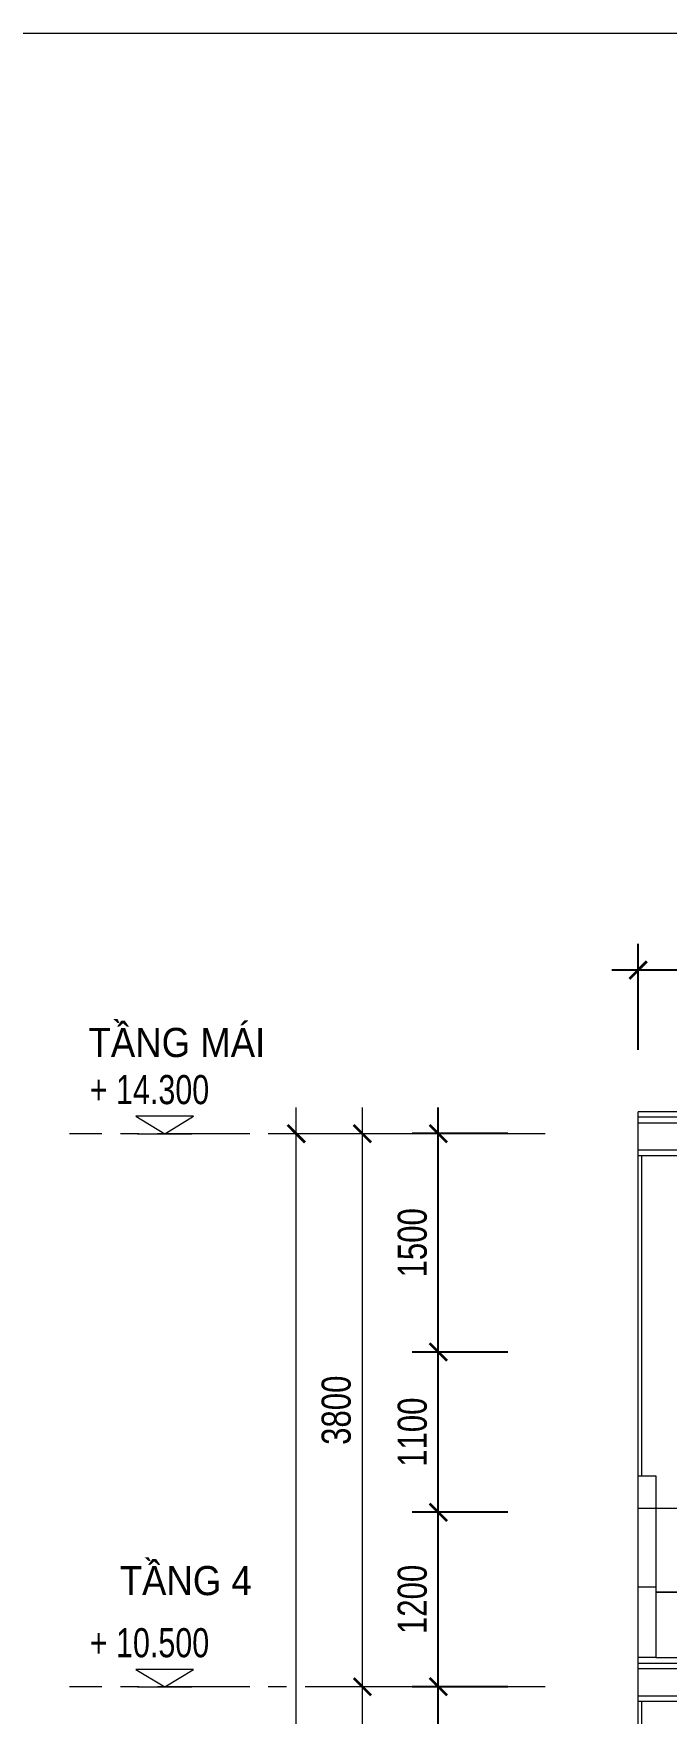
# Model space of a CAD drawing. Header units: millimetres. Extents: x -78046 to 260989, y -99288 to 158505.
# Drawn here: x 207645 to 211997, y 146964 to 158505 of the extents above; entities that cross this region are included whole.
import ezdxf

# ---------------------------------------------------------------- set-up
doc = ezdxf.new("R2010")
doc.units = ezdxf.units.MM
doc.header["$LTSCALE"] = 100
doc.header["$PDMODE"] = 98
doc.linetypes.add('CENTER', pattern=[50.8, 31.75, -6.35, 6.35, -6.35])
doc.layers.get('Defpoints').update_dxf_attribs({"lineweight": 13})
for name, color, linetype, lineweight in [('-CENTER', 143, 'CENTER', 13), ('-DIM', 9, 'Continuous', 13), ('-DOOR', 137, 'Continuous', 9), ('-HATCH', 8, 'Continuous', 5), ('-KH', 143, 'Continuous', 13), ('-LINE1', 7, 'Continuous', 18), ('-LINE2', 252, 'Continuous', 9), ('-TEXT', 7, 'Continuous', 15)]:
    doc.layers.add(name, color=color, linetype=linetype, lineweight=lineweight)
doc.styles.add('1', font='arial.ttf')
doc.styles.add('AVANH', font='VHAVAN_2.TTF', dxfattribs={"width": 0.8})
doc.styles.add('X-5M-DH-TUM1$0$AVANTH', font='arial.ttf', dxfattribs={"width": 0.9})
doc.dimstyles.new('C_100A3', dxfattribs={"dimscale": 100, "dimtxt": 2.5, "dimasz": 1.2, "dimexe": 1.8, "dimexo": 0, "dimgap": 0.75, "dimtad": 1, "dimdec": 0, "dimzin": 0, "dimdsep": 46, "dimtxsty": 'AVANH', "dimblk": 'ARCHTICK', "dimcen": 0, "dimdle": 1.8, "dimclrd": 256, "dimclre": 256, "dimclrt": 7, "dimadec": 0, "dimazin": 0, "dimtfac": 0.0001, "dimtdec": 0, "dimtix": 1, "dimtmove": 2, "dimatfit": 3, "dimldrblk": 'ARCHTICK', "dimfxl": 1.8, "dimtolj": 1, "dimtzin": 0, "dimarcsym": 0})

# ---------------------------------------------------------------- blocks, each defined once
blk = doc.blocks.new('_ARCHTICK')
at = {"const_width": 0.15}
blk.add_lwpolyline([(-0.5, -0.5), (0.5, 0.5)], dxfattribs=at)
blk = doc.blocks.new('*D89')
at = {"layer": '-DIM', "lineweight": -2, "transparency": 16777216}
for p, q in [((-1874, 7220), (-1874, 10880)), ((-1120, 10700), (-2054, 10700)), ((-1120, 7400), (-2054, 7400))]:
    blk.add_line(p, q, dxfattribs=at)
at = {"layer": 'Defpoints', "color": 0, "transparency": 16777216}
for p in [(-1874, 10700), (-1120, 10700), (-1120, 7400)]:
    blk.add_point(p, dxfattribs=at)
at = {"layer": '-DIM', "lineweight": -2, "transparency": 16777216, "xscale": 120, "yscale": 120, "zscale": 120}
for p, rotation in [((-1874, 10700), 90), ((-1874, 7400), 270)]:
    blk.add_blockref('_ARCHTICK', p, dxfattribs=dict(at, rotation=rotation))
at = {"layer": '-DIM', "color": 7, "transparency": 16777216, "insert": (-2053, 9050), "char_height": 200, "attachment_point": 5, "rotation": 90, "style": 'AVANH'}
blk.add_mtext('\\A1;3300', dxfattribs=at)
blk = doc.blocks.new('*D90')
at = {"layer": '-DIM', "lineweight": -2, "transparency": 16777216}
for p, q in [((-1874, 10520), (-1874, 14680)), ((-1120, 14500), (-2054, 14500)), ((-1120, 10700), (-2054, 10700))]:
    blk.add_line(p, q, dxfattribs=at)
at = {"layer": 'Defpoints', "color": 0, "transparency": 16777216}
for p in [(-1874, 14500), (-1120, 14500), (-1120, 10700)]:
    blk.add_point(p, dxfattribs=at)
at = {"layer": '-DIM', "lineweight": -2, "transparency": 16777216, "xscale": 120, "yscale": 120, "zscale": 120}
for p, rotation in [((-1874, 14500), 90), ((-1874, 10700), 270)]:
    blk.add_blockref('_ARCHTICK', p, dxfattribs=dict(at, rotation=rotation))
at = {"layer": '-DIM', "color": 7, "transparency": 16777216, "insert": (-2053, 12600), "char_height": 200, "attachment_point": 5, "rotation": 90, "style": 'AVANH'}
blk.add_mtext('\\A1;3800', dxfattribs=at)
blk = doc.blocks.new('*D92')
at = {"layer": '-DIM', "lineweight": -2, "transparency": 16777216}
for p, q in [((-2329, 20), (-2329, 14680)), ((-1120, 14500), (-2509, 14500)), ((-1120, 200), (-2509, 200))]:
    blk.add_line(p, q, dxfattribs=at)
at = {"layer": 'Defpoints', "color": 0, "transparency": 16777216}
for p in [(-2329, 14500), (-1120, 14500), (-1120, 200)]:
    blk.add_point(p, dxfattribs=at)
at = {"layer": '-DIM', "lineweight": -2, "transparency": 16777216, "xscale": 120, "yscale": 120, "zscale": 120}
for p, rotation in [((-2329, 14500), 90), ((-2329, 200), 270)]:
    blk.add_blockref('_ARCHTICK', p, dxfattribs=dict(at, rotation=rotation))
at = {"layer": '-DIM', "color": 7, "transparency": 16777216, "insert": (-2508, 7350), "char_height": 200, "attachment_point": 5, "rotation": 90, "style": 'AVANH'}
blk.add_mtext('\\A1;14300', dxfattribs=at)
blk = doc.blocks.new('cot')
at = {"layer": '-KH'}
blk.add_line((116899, -109064), (117274, -109064), dxfattribs=at)
blk.add_lwpolyline([(117286, -108944), (116888, -108944), (117087, -109064)], close=True, dxfattribs=at)
blk.add_solid([(117087, -109064), (117087, -108944), (117286, -108944), (117087, -109064)], dxfattribs=at)
blk = doc.blocks.new('*D631')
at = {"layer": 'Defpoints', "lineweight": -2, "transparency": 16777216}
for p, q in [((211802, 151523), (211802, 152251)), ((214252, 151523), (214252, 152251)), ((214432, 152071), (211622, 152071))]:
    blk.add_line(p, q, dxfattribs=at)
at = {"layer": 'Defpoints', "color": 0, "transparency": 16777216}
for p in [(211802, 152071), (211802, 151523), (214252, 151523)]:
    blk.add_point(p, dxfattribs=at)
at = {"layer": 'Defpoints', "lineweight": -2, "transparency": 16777216, "xscale": 120, "yscale": 120, "zscale": 120, "rotation": 180}
blk.add_blockref('_ARCHTICK', (211802, 152071), dxfattribs=at)
at = {"layer": 'Defpoints', "lineweight": -2, "transparency": 16777216, "xscale": 120, "yscale": 120, "zscale": 120}
blk.add_blockref('_ARCHTICK', (214252, 152071), dxfattribs=at)
at = {"layer": 'Defpoints', "color": 7, "transparency": 16777216, "insert": (213027, 152275), "char_height": 250, "attachment_point": 5, "style": 'AVANH'}
blk.add_mtext('\\A1;2450', dxfattribs=at)
blk = doc.blocks.new('*D620')
at = {"layer": '-DIM', "lineweight": -2, "transparency": 16777216}
for p, q in [((210428, 146967), (210428, 148526)), ((210907, 148346), (210248, 148346)), ((210907, 147147), (210248, 147147))]:
    blk.add_line(p, q, dxfattribs=at)
at = {"layer": 'Defpoints', "color": 0, "transparency": 16777216}
for p in [(210428, 148346), (210907, 148346), (210907, 147147)]:
    blk.add_point(p, dxfattribs=at)
at = {"layer": '-DIM', "lineweight": -2, "transparency": 16777216, "xscale": 120, "yscale": 120, "zscale": 120}
for p, rotation in [((210428, 148346), 90), ((210428, 147147), 270)]:
    blk.add_blockref('_ARCHTICK', p, dxfattribs=dict(at, rotation=rotation))
at = {"layer": '-DIM', "color": 7, "transparency": 16777216, "insert": (210250, 147747), "char_height": 200, "attachment_point": 5, "rotation": 90, "style": 'AVANH'}
blk.add_mtext('\\A1;1200', dxfattribs=at)
blk = doc.blocks.new('*D619')
at = {"layer": '-DIM', "lineweight": -2, "transparency": 16777216}
for p, q in [((210428, 149266), (210428, 151127)), ((210907, 150947), (210248, 150947)), ((210907, 149446), (210248, 149446))]:
    blk.add_line(p, q, dxfattribs=at)
at = {"layer": 'Defpoints', "color": 0, "transparency": 16777216}
for p in [(210428, 150947), (210907, 150947), (210907, 149446)]:
    blk.add_point(p, dxfattribs=at)
at = {"layer": '-DIM', "lineweight": -2, "transparency": 16777216, "xscale": 120, "yscale": 120, "zscale": 120}
for p, rotation in [((210428, 150947), 90), ((210428, 149446), 270)]:
    blk.add_blockref('_ARCHTICK', p, dxfattribs=dict(at, rotation=rotation))
at = {"layer": '-DIM', "color": 7, "transparency": 16777216, "insert": (210250, 150197), "char_height": 200, "attachment_point": 5, "rotation": 90, "style": 'AVANH'}
blk.add_mtext('\\A1;1500', dxfattribs=at)
blk = doc.blocks.new('*D617')
at = {"layer": '-DIM', "lineweight": -2, "transparency": 16777216}
for p, q in [((210428, 145967), (210428, 147327)), ((210907, 147147), (210248, 147147)), ((210907, 146147), (210248, 146147))]:
    blk.add_line(p, q, dxfattribs=at)
at = {"layer": 'Defpoints', "color": 0, "transparency": 16777216}
for p in [(210428, 147147), (210907, 147147), (210907, 146147)]:
    blk.add_point(p, dxfattribs=at)
at = {"layer": '-DIM', "lineweight": -2, "transparency": 16777216, "xscale": 120, "yscale": 120, "zscale": 120}
for p, rotation in [((210428, 147147), 90), ((210428, 146147), 270)]:
    blk.add_blockref('_ARCHTICK', p, dxfattribs=dict(at, rotation=rotation))
at = {"layer": '-DIM', "color": 7, "transparency": 16777216, "insert": (210250, 146647), "char_height": 200, "attachment_point": 5, "rotation": 90, "style": 'AVANH'}
blk.add_mtext('\\A1;1000', dxfattribs=at)
blk = doc.blocks.new('*D618')
at = {"layer": '-DIM', "lineweight": -2, "transparency": 16777216}
for p, q in [((210428, 148166), (210428, 149626)), ((210907, 149446), (210248, 149446)), ((210907, 148346), (210248, 148346))]:
    blk.add_line(p, q, dxfattribs=at)
at = {"layer": 'Defpoints', "color": 0, "transparency": 16777216}
for p in [(210428, 149446), (210907, 149446), (210907, 148346)]:
    blk.add_point(p, dxfattribs=at)
at = {"layer": '-DIM', "lineweight": -2, "transparency": 16777216, "xscale": 120, "yscale": 120, "zscale": 120}
for p, rotation in [((210428, 149446), 90), ((210428, 148346), 270)]:
    blk.add_blockref('_ARCHTICK', p, dxfattribs=dict(at, rotation=rotation))
at = {"layer": '-DIM', "color": 7, "transparency": 16777216, "insert": (210250, 148896), "char_height": 200, "attachment_point": 5, "rotation": 90, "style": 'AVANH'}
blk.add_mtext('\\A1;1100', dxfattribs=at)
blk = doc.blocks.new('ƯEQ')
at = {"layer": '-CENTER', "ltscale": 0.2}
for p, q in [((-616.7, 14500), (-3887.9, 14500)), ((-616.7, 10700), (-3887.9, 10700))]:
    blk.add_line(p, q, dxfattribs=at)
at = {"layer": '-CENTER'}
for p in [(-120320.2, 123563.7), (-120320.2, 119763.7)]:
    blk.add_blockref('cot', p, dxfattribs=at)
at = {"layer": '-TEXT', "color": 2, "style": 'X-5M-DH-TUM1$0$AVANTH', "width": 0.9}
for s, p in [('TẦNG MÁI', (-3757, 15026.7)), ('TẦNG 4', (-3542.5, 11329.6))]:
    blk.add_text(s, height=200, dxfattribs=at).set_placement(p)
at = {"layer": '-TEXT', "style": '1', "width": 0.75}
for s, p in [('+ 14.300', (-3748.7, 14702.8)), ('+ 10.500', (-3748.7, 10902.8))]:
    blk.add_text(s, height=200, dxfattribs=at).set_placement(p)
at = {"layer": '-DIM'}
for base, p1, p2, picture, middle in [((-2329.5, 14500), (-1119.9, 200), (-1119.9, 14500), '*D92', (-2507.9, 7350)), ((-1874.2, 14500), (-1119.9, 10700), (-1119.9, 14500), '*D90', (-2052.7, 12600)), ((-1874.2, 10700), (-1119.9, 7400), (-1119.9, 10700), '*D89', (-2052.7, 9050))]:
    dim = blk.add_linear_dim(base=base, p1=p1, p2=p2, angle=90, dimstyle='C_100A3', override={"dimtxt": 2}, dxfattribs=at)
    dim.commit()
    dim.dimension.update_dxf_attribs({"geometry": picture, "text_midpoint": middle})

msp = doc.modelspace()

# ---------------------------------------------------------------- linework, layer by layer
at = {"layer": '-HATCH'}
for p, q in [((215279, 151059.3), (211801.7, 151059.3)), ((211801.7, 151021.8), (215245, 151021.8)), ((215009.1, 150834.3), (211801.7, 150834.3)), ((211826.7, 148596.6), (211826.7, 150796.8)), ((211826.7, 144509.2), (211826.7, 147046.8))]:
    msp.add_line(p, q, dxfattribs=at)
at = {"layer": '-LINE1', "color": 0, "lineweight": 20}
for p, q in [((211801.7, 136446.8), (211801.7, 151096.8)), ((211922.8, 148370.6), (211801.7, 148370.6)), ((212101, 148370.6), (211922.8, 148370.6)), ((211922.8, 147831.1), (211801.7, 147831.1)), ((211801.7, 147046.8), (217301.7, 147046.8))]:
    msp.add_line(p, q, dxfattribs=at)
at = {"layer": '-LINE1'}
msp.add_lwpolyline([(181189.3, 130289.9), (221089.3, 130289.9), (221089.3, 158504.9), (181189.3, 158504.9)], close=True, dxfattribs=at)
at = {"layer": '-LINE1', "color": 0, "lineweight": 20}
for points in [[(214451.1, 151096.8), (211801.7, 151096.8)], [(211801.7, 150796.9), (214251.7, 150796.9)]]:
    msp.add_lwpolyline(points, dxfattribs=at)
for points in [[(211801.7, 148596.6), (211922.8, 148596.6), (211922.8, 147346.8), (211801.7, 147346.8)], [(212102.8, 148370.6), (211922.8, 148370.6), (211922.8, 147796.8), (212102.8, 147796.8)], [(213122.7, 147796.8), (211922.8, 147796.8), (211922.8, 147346.8), (213122.7, 147346.8)]]:
    msp.add_lwpolyline(points, close=True, dxfattribs=at)
at = {"layer": '-LINE2'}
for p, q in [((211801.7, 147309.3), (217301.7, 147309.3)), ((211801.7, 147271.8), (217301.7, 147271.8)), ((211801.7, 147084.3), (217301.7, 147084.3))]:
    msp.add_line(p, q, dxfattribs=at)

# ---------------------------------------------------------------- block references
at = {"layer": '-DOOR', "color": 2}
msp.add_blockref('ƯEQ', (211779.7, 136446.8), dxfattribs=at)

# ---------------------------------------------------------------- dimensions: what is measured, and where the dimension line sits
at = {"layer": '-DIM'}
for base, p1, p2, picture, middle in [((210427.9, 150946.8), (210907.5, 149446.4), (210907.5, 150946.8), '*D619', (210249.5, 150196.6)), ((210427.9, 149446.4), (210907.5, 148346.4), (210907.5, 149446.4), '*D618', (210249.5, 148896.4)), ((210427.9, 148346.4), (210907.5, 147146.8), (210907.5, 148346.4), '*D620', (210249.5, 147746.6)), ((210427.9, 147146.8), (210907.5, 146146.8), (210907.5, 147146.8), '*D617', (210249.5, 146646.8))]:
    dim = msp.add_linear_dim(base=base, p1=p1, p2=p2, angle=90, dimstyle='C_100A3', override={"dimtxt": 2}, dxfattribs=at)
    dim.commit()
    dim.dimension.update_dxf_attribs({"geometry": picture, "text_midpoint": middle})
at = {"layer": 'Defpoints', "color": 2}
dim = msp.add_linear_dim(base=(211801.7, 152070.5), p1=(214251.7, 151523.3), p2=(211801.7, 151523.3), dimstyle='C_100A3', dxfattribs=at)
dim.commit()
dim.dimension.update_dxf_attribs({"geometry": '*D631', "text_midpoint": (213026.7, 152274.8)})

doc.saveas('drawing.dxf')
